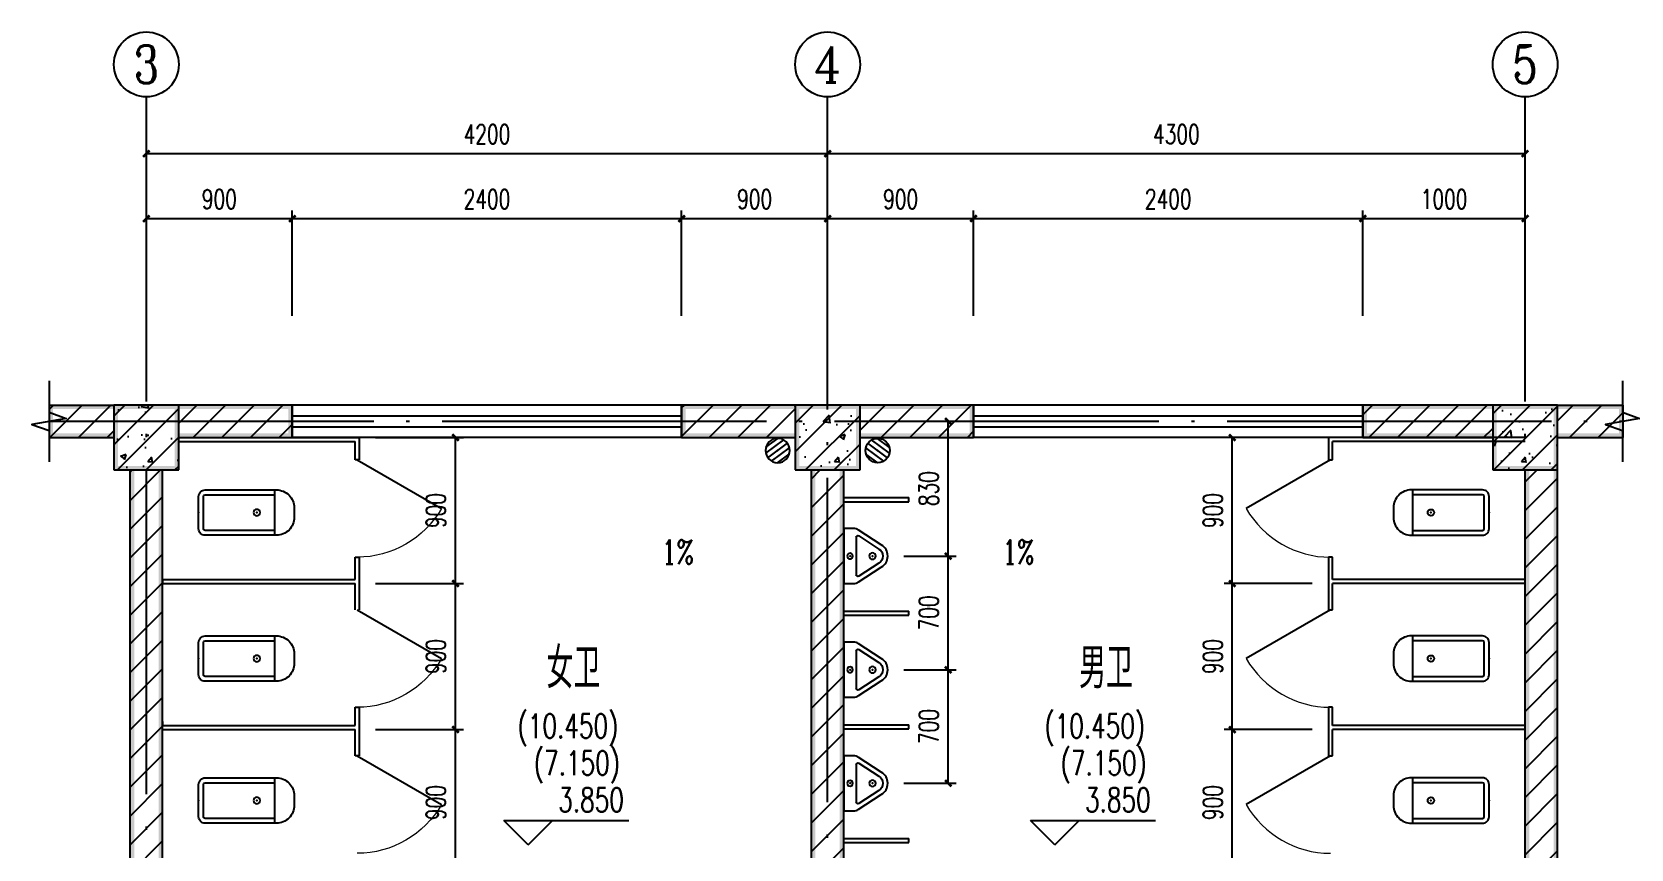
# Model space of a CAD drawing. Extents: x 5904849 to 6011887, y -826029 to -177002.
# Drawn here: x 5929739 to 5939597, y -803197 to -798160 of the extents above; entities that cross this region are included whole.
import ezdxf
from ezdxf.enums import TextEntityAlignment as Align

# ---------------------------------------------------------------- set-up
doc = ezdxf.new("R2010")
doc.units = 0
doc.header["$LTSCALE"] = 1000
doc.header["$MEASUREMENT"] = 0
doc.linetypes.add('DOTE', pattern=[2.42, 2, -0.2, 0.02, -0.2])
doc.layers.get('0').update_dxf_attribs({"linetype": 'CONTINUOUS'})
doc.layers.get('Defpoints').update_dxf_attribs({"linetype": 'CONTINUOUS'})
for name, color, linetype in [('AXIS', 3, 'CONTINUOUS'), ('AXIS_TEXT', 7, 'CONTINUOUS'), ('COLUMN', 9, 'CONTINUOUS'), ('DIM_ELEV', 3, 'CONTINUOUS'), ('DIM_SYMB', 3, 'CONTINUOUS'), ('DOTE', 252, 'CONTINUOUS'), ('LATRINE', 6, 'CONTINUOUS'), ('LVTRY', 6, 'CONTINUOUS'), ('PUB_DIM', 3, 'CONTINUOUS'), ('PUB_HATCH', 8, 'CONTINUOUS'), ('PUB_TEXT', 7, 'CONTINUOUS'), ('PUB_WALL', 9, 'CONTINUOUS'), ('WALL', 2, 'CONTINUOUS'), ('WINDOW', 4, 'CONTINUOUS'), ('排水', 221, 'CONTINUOUS')]:
    doc.layers.add(name, color=color, linetype=linetype)
doc.styles.add('_TCH_AXIS', font='COMPLEX', dxfattribs={"bigfont": 'GBCBIG'})
doc.styles.add('_TCH_DIM', font='SIMPLEX', dxfattribs={"bigfont": 'GBCBIG'})
doc.styles.add('_TCH_DIM_T3', font='SIMPLEX', dxfattribs={"width": 0.705882, "bigfont": 'GBCBIG'})
doc.styles.add('COMPLEX', font='COMPLEX')
doc.styles.add('schuco', font='sceie.shx', dxfattribs={"width": 0.7, "bigfont": 'sceic.shx'})
doc.dimstyles.new('_TCH_ARCH&&50', dxfattribs={"dimtxt": 119, "dimasz": 40, "dimexe": 50, "dimexo": 100, "dimgap": 60.5, "dimtad": 1, "dimdec": 0, "dimzin": 0, "dimdsep": 46, "dimtxsty": '_TCH_DIM_T3', "dimblk": 'ARCHTICK', "dimcen": 0.09, "dimclrt": 7, "dimazin": 2, "dimtfac": 1, "dimtdec": 0, "dimtix": 1, "dimtmove": 2, "dimatfit": 3, "dimfxl": 0, "dimtolj": 1, "dimtzin": 0, "dimarcsym": 0})
pattern_1 = [(45, (0, 89.76), (-88.388383, 88.388383), [])]
pattern_2 = [(45, (0, 0), (-88.3883476, 88.3883476), []), (50, (0, 0), (358.630091, -31.376067), [37.5, -412.5]), (355, (0, 0), (-69.375667, 376.096067), [30, -330]), (100.4514, (29.9, -2.6), (289.25469, 344.719771), [31.870095, -350.571056]), (46.1842, (0, 100), (533.620524, -82.759507), [56.25, -618.75]), (96.6356, (44.47, 93.1), (467.331353, 487.058935), [47.805144, -525.8565]), (351.1842, (0, 100), (467.330973, 487.0593), [45, -495]), (21, (50, 75), (298.453526, -201.309445), [37.5, -412.5]), (326, (50, 75), (121.657666, 362.575023), [30, -330]), (71.4514, (74.87, 58.22), (420.111314, 161.265248), [31.870095, -350.571056]), (37.5, (0, 0), (6.0799277, 166.446927), [0, -326, 0, -335, 0, -331.25]), (7.5, (0, 0), (131.5347687, 197.205856), [0, -191, 0, -318.5, 0, -126.25]), (327.5, (-111.5, 0), (266.911218, -11.277436), [0, -125, 0, -390, 0, -517.5]), (317.5, (-161.5, 0), (291.593085, 50.052491), [0, -162.5, 0, -259, 0, -367.5])]

# ---------------------------------------------------------------- blocks, each defined once
blk = doc.blocks.new('_ArchTick')
at = {"color": 0, "linetype": 'ByBlock', "const_width": 0.4}
blk.add_lwpolyline([(-0.5, -0.5), (0.5, 0.5)], dxfattribs=at)
blk = doc.blocks.new('*D215')
at = {"layer": 'Defpoints', "color": 0}
for p in [(5931756.7, -800660.2), (5932349.6, -800660.2), (5931756.7, -801560.2)]:
    blk.add_point(p, dxfattribs=at)
at = {"layer": 'PUB_DIM', "color": 0, "lineweight": -2}
for p, q in [((5931856.7, -800660.2), (5932399.6, -800660.2)), ((5932349.6, -801560.2), (5932349.6, -800660.2)), ((5931856.7, -801560.2), (5932399.6, -801560.2))]:
    blk.add_line(p, q, dxfattribs=at)
at = {"layer": 'PUB_DIM', "color": 0, "lineweight": -2, "xscale": 40, "yscale": 40, "zscale": 40}
for p, rotation in [((5932349.6, -800660.2), 90), ((5932349.6, -801560.2), 270)]:
    blk.add_blockref('_ArchTick', p, dxfattribs=dict(at, rotation=rotation))
at = {"layer": 'PUB_DIM', "color": 7, "insert": (5932229.6, -801110.2), "char_height": 119, "attachment_point": 5, "rotation": 90, "style": '_TCH_DIM_T3'}
blk.add_mtext('\\A1;900', dxfattribs=at)
blk = doc.blocks.new('*D216')
at = {"layer": 'Defpoints', "color": 0}
for p in [(5931756.7, -801560.2), (5932349.6, -801560.2), (5931756.7, -802460.2)]:
    blk.add_point(p, dxfattribs=at)
at = {"layer": 'PUB_DIM', "color": 0, "lineweight": -2}
for p, q in [((5931856.7, -801560.2), (5932399.6, -801560.2)), ((5932349.6, -802460.2), (5932349.6, -801560.2)), ((5931856.7, -802460.2), (5932399.6, -802460.2))]:
    blk.add_line(p, q, dxfattribs=at)
at = {"layer": 'PUB_DIM', "color": 0, "lineweight": -2, "xscale": 40, "yscale": 40, "zscale": 40}
for p, rotation in [((5932349.6, -801560.2), 90), ((5932349.6, -802460.2), 270)]:
    blk.add_blockref('_ArchTick', p, dxfattribs=dict(at, rotation=rotation))
at = {"layer": 'PUB_DIM', "color": 7, "insert": (5932229.6, -802010.2), "char_height": 119, "attachment_point": 5, "rotation": 90, "style": '_TCH_DIM_T3'}
blk.add_mtext('\\A1;900', dxfattribs=at)
blk = doc.blocks.new('*D217')
at = {"layer": 'Defpoints', "color": 0}
for p in [(5931756.7, -802460.2), (5932349.6, -802460.2), (5931756.7, -803360.2)]:
    blk.add_point(p, dxfattribs=at)
at = {"layer": 'PUB_DIM', "color": 0, "lineweight": -2}
for p, q in [((5931856.7, -802460.2), (5932399.6, -802460.2)), ((5932349.6, -803360.2), (5932349.6, -802460.2)), ((5931856.7, -803360.2), (5932399.6, -803360.2))]:
    blk.add_line(p, q, dxfattribs=at)
at = {"layer": 'PUB_DIM', "color": 0, "lineweight": -2, "xscale": 40, "yscale": 40, "zscale": 40}
for p, rotation in [((5932349.6, -802460.2), 90), ((5932349.6, -803360.2), 270)]:
    blk.add_blockref('_ArchTick', p, dxfattribs=dict(at, rotation=rotation))
at = {"layer": 'PUB_DIM', "color": 7, "insert": (5932229.6, -802910.2), "char_height": 119, "attachment_point": 5, "rotation": 90, "style": '_TCH_DIM_T3'}
blk.add_mtext('\\A1;900', dxfattribs=at)
blk = doc.blocks.new('*D220')
at = {"layer": 'Defpoints', "color": 0}
for p in [(5937138.8, -800660.2), (5937731.7, -800660.2), (5937731.7, -801560.2)]:
    blk.add_point(p, dxfattribs=at)
at = {"layer": 'PUB_DIM', "color": 0, "lineweight": -2}
for p, q in [((5937631.7, -800660.2), (5937088.8, -800660.2)), ((5937138.8, -801560.2), (5937138.8, -800660.2)), ((5937631.7, -801560.2), (5937088.8, -801560.2))]:
    blk.add_line(p, q, dxfattribs=at)
at = {"layer": 'PUB_DIM', "color": 0, "lineweight": -2, "xscale": 40, "yscale": 40, "zscale": 40}
for p, rotation in [((5937138.8, -800660.2), 90), ((5937138.8, -801560.2), 270)]:
    blk.add_blockref('_ArchTick', p, dxfattribs=dict(at, rotation=rotation))
at = {"layer": 'PUB_DIM', "color": 7, "insert": (5937018.8, -801110.2), "char_height": 119, "attachment_point": 5, "rotation": 90, "style": '_TCH_DIM_T3'}
blk.add_mtext('\\A1;900', dxfattribs=at)
blk = doc.blocks.new('*D221')
at = {"layer": 'Defpoints', "color": 0}
for p in [(5937138.8, -801560.2), (5937731.7, -801560.2), (5937731.7, -802460.2)]:
    blk.add_point(p, dxfattribs=at)
at = {"layer": 'PUB_DIM', "color": 0, "lineweight": -2}
for p, q in [((5937631.7, -801560.2), (5937088.8, -801560.2)), ((5937138.8, -802460.2), (5937138.8, -801560.2)), ((5937631.7, -802460.2), (5937088.8, -802460.2))]:
    blk.add_line(p, q, dxfattribs=at)
at = {"layer": 'PUB_DIM', "color": 0, "lineweight": -2, "xscale": 40, "yscale": 40, "zscale": 40}
for p, rotation in [((5937138.8, -801560.2), 90), ((5937138.8, -802460.2), 270)]:
    blk.add_blockref('_ArchTick', p, dxfattribs=dict(at, rotation=rotation))
at = {"layer": 'PUB_DIM', "color": 7, "insert": (5937018.8, -802010.2), "char_height": 119, "attachment_point": 5, "rotation": 90, "style": '_TCH_DIM_T3'}
blk.add_mtext('\\A1;900', dxfattribs=at)
blk = doc.blocks.new('*D222')
at = {"layer": 'Defpoints', "color": 0}
for p in [(5937138.8, -802460.2), (5937731.7, -802460.2), (5937731.7, -803360.2)]:
    blk.add_point(p, dxfattribs=at)
at = {"layer": 'PUB_DIM', "color": 0, "lineweight": -2}
for p, q in [((5937631.7, -802460.2), (5937088.8, -802460.2)), ((5937138.8, -803360.2), (5937138.8, -802460.2)), ((5937631.7, -803360.2), (5937088.8, -803360.2))]:
    blk.add_line(p, q, dxfattribs=at)
at = {"layer": 'PUB_DIM', "color": 0, "lineweight": -2, "xscale": 40, "yscale": 40, "zscale": 40}
for p, rotation in [((5937138.8, -802460.2), 90), ((5937138.8, -803360.2), 270)]:
    blk.add_blockref('_ArchTick', p, dxfattribs=dict(at, rotation=rotation))
at = {"layer": 'PUB_DIM', "color": 7, "insert": (5937018.8, -802910.2), "char_height": 119, "attachment_point": 5, "rotation": 90, "style": '_TCH_DIM_T3'}
blk.add_mtext('\\A1;900', dxfattribs=at)
blk = doc.blocks.new('*D228')
at = {"layer": 'Defpoints', "color": 0}
for p in [(5935014.8, -802091.1), (5935387.3, -802091.1), (5935014.8, -802791.6)]:
    blk.add_point(p, dxfattribs=at)
at = {"layer": 'PUB_DIM', "color": 0, "lineweight": -2}
for p, q in [((5935114.8, -802091.1), (5935437.3, -802091.1)), ((5935387.3, -802791.6), (5935387.3, -802091.1)), ((5935114.8, -802791.6), (5935437.3, -802791.6))]:
    blk.add_line(p, q, dxfattribs=at)
at = {"layer": 'PUB_DIM', "color": 0, "lineweight": -2, "xscale": 40, "yscale": 40, "zscale": 40}
for p, rotation in [((5935387.3, -802091.1), 90), ((5935387.3, -802791.6), 270)]:
    blk.add_blockref('_ArchTick', p, dxfattribs=dict(at, rotation=rotation))
at = {"layer": 'PUB_DIM', "color": 7, "insert": (5935267.3, -802441.4), "char_height": 119, "attachment_point": 5, "rotation": 90, "style": '_TCH_DIM_T3'}
blk.add_mtext('\\A1;700', dxfattribs=at)
blk = doc.blocks.new('*D229')
at = {"layer": 'Defpoints', "color": 0}
for p in [(5935014.8, -801390.6), (5935387.3, -801390.6), (5935014.8, -802091.1)]:
    blk.add_point(p, dxfattribs=at)
at = {"layer": 'PUB_DIM', "color": 0, "lineweight": -2}
for p, q in [((5935114.8, -801390.6), (5935437.3, -801390.6)), ((5935387.3, -802091.1), (5935387.3, -801390.6)), ((5935114.8, -802091.1), (5935437.3, -802091.1))]:
    blk.add_line(p, q, dxfattribs=at)
at = {"layer": 'PUB_DIM', "color": 0, "lineweight": -2, "xscale": 40, "yscale": 40, "zscale": 40}
for p, rotation in [((5935387.3, -801390.6), 90), ((5935387.3, -802091.1), 270)]:
    blk.add_blockref('_ArchTick', p, dxfattribs=dict(at, rotation=rotation))
at = {"layer": 'PUB_DIM', "color": 7, "insert": (5935267.3, -801740.9), "char_height": 119, "attachment_point": 5, "rotation": 90, "style": '_TCH_DIM_T3'}
blk.add_mtext('\\A1;700', dxfattribs=at)
blk = doc.blocks.new('*D230')
at = {"layer": 'Defpoints', "color": 0}
for p in [(5935014.8, -800560.2), (5935387.3, -800560.2), (5935014.8, -801390.6)]:
    blk.add_point(p, dxfattribs=at)
at = {"layer": 'PUB_DIM', "color": 0, "lineweight": -2}
for p, q in [((5935114.8, -800560.2), (5935437.3, -800560.2)), ((5935387.3, -801390.6), (5935387.3, -800560.2)), ((5935114.8, -801390.6), (5935437.3, -801390.6))]:
    blk.add_line(p, q, dxfattribs=at)
at = {"layer": 'PUB_DIM', "color": 0, "lineweight": -2, "xscale": 40, "yscale": 40, "zscale": 40}
for p, rotation in [((5935387.3, -800560.2), 90), ((5935387.3, -801390.6), 270)]:
    blk.add_blockref('_ArchTick', p, dxfattribs=dict(at, rotation=rotation))
at = {"layer": 'PUB_DIM', "color": 7, "insert": (5935267.3, -800975.4), "char_height": 119, "attachment_point": 5, "rotation": 90, "style": '_TCH_DIM_T3'}
blk.add_mtext('\\A1;830', dxfattribs=at)
blk = doc.blocks.new('*D257')
at = {"layer": 'Defpoints', "color": 0}
for p in [(5931344.2, -799310.2), (5930444.2, -800010.2), (5931344.2, -800010.2)]:
    blk.add_point(p, dxfattribs=at)
at = {"layer": 'PUB_DIM', "color": 0, "lineweight": -2}
for p, q in [((5930444.2, -799910.2), (5930444.2, -799260.2)), ((5931344.2, -799910.2), (5931344.2, -799260.2)), ((5930444.2, -799310.2), (5931344.2, -799310.2))]:
    blk.add_line(p, q, dxfattribs=at)
at = {"layer": 'PUB_DIM', "color": 0, "lineweight": -2, "xscale": 40, "yscale": 40, "zscale": 40, "rotation": 180}
blk.add_blockref('_ArchTick', (5930444.2, -799310.2), dxfattribs=at)
at = {"layer": 'PUB_DIM', "color": 0, "lineweight": -2, "xscale": 40, "yscale": 40, "zscale": 40}
blk.add_blockref('_ArchTick', (5931344.2, -799310.2), dxfattribs=at)
at = {"layer": 'PUB_DIM', "color": 7, "insert": (5930894.2, -799190.2), "char_height": 119, "attachment_point": 5, "style": '_TCH_DIM_T3'}
blk.add_mtext('\\A1;900', dxfattribs=at)
blk = doc.blocks.new('*D258')
at = {"layer": 'Defpoints', "color": 0}
for p in [(5933744.2, -799310.2), (5931344.2, -800010.2), (5933744.2, -800010.2)]:
    blk.add_point(p, dxfattribs=at)
at = {"layer": 'PUB_DIM', "color": 0, "lineweight": -2}
for p, q in [((5931344.2, -799910.2), (5931344.2, -799260.2)), ((5933744.2, -799910.2), (5933744.2, -799260.2)), ((5931344.2, -799310.2), (5933744.2, -799310.2))]:
    blk.add_line(p, q, dxfattribs=at)
at = {"layer": 'PUB_DIM', "color": 0, "lineweight": -2, "xscale": 40, "yscale": 40, "zscale": 40, "rotation": 180}
blk.add_blockref('_ArchTick', (5931344.2, -799310.2), dxfattribs=at)
at = {"layer": 'PUB_DIM', "color": 0, "lineweight": -2, "xscale": 40, "yscale": 40, "zscale": 40}
blk.add_blockref('_ArchTick', (5933744.2, -799310.2), dxfattribs=at)
at = {"layer": 'PUB_DIM', "color": 7, "insert": (5932544.2, -799190.2), "char_height": 119, "attachment_point": 5, "style": '_TCH_DIM_T3'}
blk.add_mtext('\\A1;2400', dxfattribs=at)
blk = doc.blocks.new('*D259')
at = {"layer": 'Defpoints', "color": 0}
for p in [(5934644.2, -799310.2), (5933744.2, -800010.2), (5934644.2, -800010.2)]:
    blk.add_point(p, dxfattribs=at)
at = {"layer": 'PUB_DIM', "color": 0, "lineweight": -2}
for p, q in [((5933744.2, -799910.2), (5933744.2, -799260.2)), ((5934644.2, -799910.2), (5934644.2, -799260.2)), ((5933744.2, -799310.2), (5934644.2, -799310.2))]:
    blk.add_line(p, q, dxfattribs=at)
at = {"layer": 'PUB_DIM', "color": 0, "lineweight": -2, "xscale": 40, "yscale": 40, "zscale": 40, "rotation": 180}
blk.add_blockref('_ArchTick', (5933744.2, -799310.2), dxfattribs=at)
at = {"layer": 'PUB_DIM', "color": 0, "lineweight": -2, "xscale": 40, "yscale": 40, "zscale": 40}
blk.add_blockref('_ArchTick', (5934644.2, -799310.2), dxfattribs=at)
at = {"layer": 'PUB_DIM', "color": 7, "insert": (5934194.2, -799190.2), "char_height": 119, "attachment_point": 5, "style": '_TCH_DIM_T3'}
blk.add_mtext('\\A1;900', dxfattribs=at)
blk = doc.blocks.new('*D260')
at = {"layer": 'Defpoints', "color": 0}
for p in [(5935544.2, -799310.2), (5934644.2, -800010.2), (5935544.2, -800010.2)]:
    blk.add_point(p, dxfattribs=at)
at = {"layer": 'PUB_DIM', "color": 0, "lineweight": -2}
for p, q in [((5934644.2, -799910.2), (5934644.2, -799260.2)), ((5935544.2, -799910.2), (5935544.2, -799260.2)), ((5934644.2, -799310.2), (5935544.2, -799310.2))]:
    blk.add_line(p, q, dxfattribs=at)
at = {"layer": 'PUB_DIM', "color": 0, "lineweight": -2, "xscale": 40, "yscale": 40, "zscale": 40, "rotation": 180}
blk.add_blockref('_ArchTick', (5934644.2, -799310.2), dxfattribs=at)
at = {"layer": 'PUB_DIM', "color": 0, "lineweight": -2, "xscale": 40, "yscale": 40, "zscale": 40}
blk.add_blockref('_ArchTick', (5935544.2, -799310.2), dxfattribs=at)
at = {"layer": 'PUB_DIM', "color": 7, "insert": (5935094.2, -799190.2), "char_height": 119, "attachment_point": 5, "style": '_TCH_DIM_T3'}
blk.add_mtext('\\A1;900', dxfattribs=at)
blk = doc.blocks.new('*D261')
at = {"layer": 'Defpoints', "color": 0}
for p in [(5937944.2, -799310.2), (5935544.2, -800010.2), (5937944.2, -800010.2)]:
    blk.add_point(p, dxfattribs=at)
at = {"layer": 'PUB_DIM', "color": 0, "lineweight": -2}
for p, q in [((5935544.2, -799910.2), (5935544.2, -799260.2)), ((5937944.2, -799910.2), (5937944.2, -799260.2)), ((5935544.2, -799310.2), (5937944.2, -799310.2))]:
    blk.add_line(p, q, dxfattribs=at)
at = {"layer": 'PUB_DIM', "color": 0, "lineweight": -2, "xscale": 40, "yscale": 40, "zscale": 40, "rotation": 180}
blk.add_blockref('_ArchTick', (5935544.2, -799310.2), dxfattribs=at)
at = {"layer": 'PUB_DIM', "color": 0, "lineweight": -2, "xscale": 40, "yscale": 40, "zscale": 40}
blk.add_blockref('_ArchTick', (5937944.2, -799310.2), dxfattribs=at)
at = {"layer": 'PUB_DIM', "color": 7, "insert": (5936744.2, -799190.2), "char_height": 119, "attachment_point": 5, "style": '_TCH_DIM_T3'}
blk.add_mtext('\\A1;2400', dxfattribs=at)
blk = doc.blocks.new('*D262')
at = {"layer": 'Defpoints', "color": 0}
for p in [(5938944.2, -799310.2), (5937944.2, -800010.2), (5938944.2, -800010.2)]:
    blk.add_point(p, dxfattribs=at)
at = {"layer": 'PUB_DIM', "color": 0, "lineweight": -2}
for p, q in [((5937944.2, -799910.2), (5937944.2, -799260.2)), ((5938944.2, -799910.2), (5938944.2, -799260.2)), ((5937944.2, -799310.2), (5938944.2, -799310.2))]:
    blk.add_line(p, q, dxfattribs=at)
at = {"layer": 'PUB_DIM', "color": 0, "lineweight": -2, "xscale": 40, "yscale": 40, "zscale": 40, "rotation": 180}
blk.add_blockref('_ArchTick', (5937944.2, -799310.2), dxfattribs=at)
at = {"layer": 'PUB_DIM', "color": 0, "lineweight": -2, "xscale": 40, "yscale": 40, "zscale": 40}
blk.add_blockref('_ArchTick', (5938944.2, -799310.2), dxfattribs=at)
at = {"layer": 'PUB_DIM', "color": 7, "insert": (5938444.2, -799190.2), "char_height": 119, "attachment_point": 5, "style": '_TCH_DIM_T3'}
blk.add_mtext('\\A1;1000', dxfattribs=at)
blk = doc.blocks.new('*D263')
at = {"layer": 'AXIS', "color": 0, "lineweight": -2}
for p, q in [((5930444.2, -799910.2), (5930444.2, -798860.2)), ((5934644.2, -799910.2), (5934644.2, -798860.2)), ((5930444.2, -798910.2), (5934644.2, -798910.2))]:
    blk.add_line(p, q, dxfattribs=at)
at = {"layer": 'Defpoints', "color": 0}
for p in [(5934644.2, -798910.2), (5930444.2, -800010.2), (5934644.2, -800010.2)]:
    blk.add_point(p, dxfattribs=at)
at = {"layer": 'AXIS', "color": 0, "lineweight": -2, "xscale": 40, "yscale": 40, "zscale": 40, "rotation": 180}
blk.add_blockref('_ArchTick', (5930444.2, -798910.2), dxfattribs=at)
at = {"layer": 'AXIS', "color": 0, "lineweight": -2, "xscale": 40, "yscale": 40, "zscale": 40}
blk.add_blockref('_ArchTick', (5934644.2, -798910.2), dxfattribs=at)
at = {"layer": 'AXIS', "color": 7, "insert": (5932544.2, -798790.2), "char_height": 119, "attachment_point": 5, "style": '_TCH_DIM_T3'}
blk.add_mtext('\\A1;4200', dxfattribs=at)
blk = doc.blocks.new('*D264')
at = {"layer": 'AXIS', "color": 0, "lineweight": -2}
for p, q in [((5934644.2, -799910.2), (5934644.2, -798860.2)), ((5938944.2, -799910.2), (5938944.2, -798860.2)), ((5934644.2, -798910.2), (5938944.2, -798910.2))]:
    blk.add_line(p, q, dxfattribs=at)
at = {"layer": 'Defpoints', "color": 0}
for p in [(5938944.2, -798910.2), (5934644.2, -800010.2), (5938944.2, -800010.2)]:
    blk.add_point(p, dxfattribs=at)
at = {"layer": 'AXIS', "color": 0, "lineweight": -2, "xscale": 40, "yscale": 40, "zscale": 40, "rotation": 180}
blk.add_blockref('_ArchTick', (5934644.2, -798910.2), dxfattribs=at)
at = {"layer": 'AXIS', "color": 0, "lineweight": -2, "xscale": 40, "yscale": 40, "zscale": 40}
blk.add_blockref('_ArchTick', (5938944.2, -798910.2), dxfattribs=at)
at = {"layer": 'AXIS', "color": 7, "insert": (5936794.2, -798790.2), "char_height": 119, "attachment_point": 5, "style": '_TCH_DIM_T3'}
blk.add_mtext('\\A1;4300', dxfattribs=at)
blk = doc.blocks.new('$WINLIB2D$00000001')
at = {"color": 0}
for points in [[(-0.5, 0.5), (-0.5, -0.5)], [(-0.5, 0.5), (0.5, 0.5)], [(0.5, -0.5), (0.5, 0.5)], [(0.5, 0.1667), (-0.5, 0.1667)], [(0.5, -0.1667), (-0.5, -0.1667)], [(-0.5, -0.5), (0.5, -0.5)]]:
    blk.add_lwpolyline(points, dxfattribs=at)
blk = doc.blocks.new('_AXISO')
blk.add_circle((0, 0), 0.5)
at = {"layer": 'AXIS_TEXT', "style": 'COMPLEX', "width": 1.041667}
blk.add_attdef('A', text='', height=0.56, dxfattribs=at).set_placement((-0.25, -0.28), (0.25, -0.28), align=Align.FIT)
blk = doc.blocks.new('$lvtry$00000200')
at = {"color": 0}
for p, q in [((-109.8, -40), (-109.8, -469.7)), ((99.8, -30), (-99.8, -30)), ((109.8, -469.7), (109.8, -40))]:
    blk.add_line(p, q, dxfattribs=at)
blk.add_lwpolyline([(99.8, 0), (-99.8, 0, 0.414214), (-139.8, -40), (-139.8, -479.7, 0.414214), (-29.8, -589.7), (29.8, -589.7, 0.414214), (139.8, -479.7), (139.8, -40, 0.414214)], format="xyb", close=True, dxfattribs=at)
blk.add_lwpolyline([(139.8, -469.7), (-139.8, -469.7)], dxfattribs=at)
blk.add_circle((0, -358.6), 20, dxfattribs=at)
for centre, start, end in [((-99.8, -40), 90, 180), ((99.8, -40), 0, 90)]:
    blk.add_arc(centre, 10, start, end, dxfattribs=at)
for p in [(0, 0), (0, -358.6)]:
    blk.add_point(p, dxfattribs=at)
blk = doc.blocks.new('$TCHSYS$APDOOR2D')
blk.add_line((0.5, 0), (0, 0.866))
at = {"lineweight": 13}
blk.add_arc((0.5, 0), 1, 120, 180, dxfattribs=at)
blk = doc.blocks.new('$lvtry$00000221')
at = {"color": 0}
for p, q in [((-124.2, -91.5), (-43.3, -215.6)), ((-115.8, -76), (115.8, -76)), ((43.3, -215.6), (124.2, -91.5))]:
    blk.add_line(p, q, dxfattribs=at)
blk.add_lwpolyline([(69.3, -230.6, -0.57735), (-69.3, -230.6), (-161.9, -88.4, -0.145378), (-170, -61.1), (-170, 0), (170, 0), (170, -61.1, -0.145378), (161.9, -88.4)], format="xyb", close=True, dxfattribs=at)
for centre, radius in [((0, -38), 17.7), ((0, -177), 20)]:
    blk.add_circle(centre, radius, dxfattribs=at)
for centre, radius, start, end in [((-115.8, -86), 10, 90, 213.0863), ((115.8, -86), 10, 326.9137, 90), ((0, -190.6), 50, 210, 330)]:
    blk.add_arc(centre, radius, start, end, dxfattribs=at)
for p in [(0, -38), (0, -177)]:
    blk.add_point(p, dxfattribs=at)
blk = doc.blocks.new('$lvtry$00000171')
at = {"layer": '排水'}
for p, q in [((-74.2, 10.6), (-10.6, 74.2)), ((-69.8, -27.4), (27.4, 69.8)), ((-53, -53), (53, 53)), ((-27.4, -69.8), (69.8, 27.4)), ((10.6, -74.2), (74.2, -10.6))]:
    blk.add_line(p, q, dxfattribs=at)
blk.add_circle((0, 0), 75, dxfattribs=at)
blk.add_point((0, 0), dxfattribs=at)

msp = doc.modelspace()

# ---------------------------------------------------------------- hatches: boundary and pattern name
at = {"layer": 'COLUMN', "linetype": 'ByBlock'}
for points in [[(5930644.2, -800460.2), (5930244.2, -800460.2), (5930269.2, -800485.2), (5930619.2, -800485.2)], [(5930244.2, -800460.2), (5930244.2, -800860.2), (5930269.2, -800835.2), (5930269.2, -800485.2)], [(5930644.2, -800860.2), (5930644.2, -800460.2), (5930619.2, -800485.2), (5930619.2, -800835.2)], [(5934844.2, -800460.2), (5934444.2, -800460.2), (5934469.2, -800485.2), (5934819.2, -800485.2)], [(5934444.2, -800460.2), (5934444.2, -800860.2), (5934469.2, -800835.2), (5934469.2, -800485.2)], [(5934844.2, -800860.2), (5934844.2, -800460.2), (5934819.2, -800485.2), (5934819.2, -800835.2)], [(5939144.2, -800460.2), (5938744.2, -800460.2), (5938769.2, -800485.2), (5939119.2, -800485.2)], [(5938744.2, -800460.2), (5938744.2, -800860.2), (5938769.2, -800835.2), (5938769.2, -800485.2)], [(5939144.2, -800860.2), (5939144.2, -800460.2), (5939119.2, -800485.2), (5939119.2, -800835.2)], [(5930244.2, -800860.2), (5930644.2, -800860.2), (5930619.2, -800835.2), (5930269.2, -800835.2)], [(5934444.2, -800860.2), (5934844.2, -800860.2), (5934819.2, -800835.2), (5934469.2, -800835.2)], [(5938744.2, -800860.2), (5939144.2, -800860.2), (5939119.2, -800835.2), (5938769.2, -800835.2)]]:
    msp.add_hatch(color=256, dxfattribs=at).paths.add_polyline_path(points)
at = {"layer": 'PUB_HATCH', "linetype": 'ByBlock'}
h = msp.add_hatch(dxfattribs=at)
h.set_pattern_fill('普通砖', color=256, scale=50, style=0)
h.set_pattern_definition(pattern_1)
h.paths.add_polyline_path([(5930244.2, -800660.2), (5930244.2, -800460.2), (5929844.2, -800460.2), (5929844.2, -800660.2)])
h = msp.add_hatch(dxfattribs=at)
h.set_pattern_fill('钢筋混凝土', color=256, scale=50, style=0)
h.set_pattern_definition(pattern_2)
h.paths.add_polyline_path([(5930244.2, -800860.2), (5930644.2, -800860.2), (5930644.2, -800460.2), (5930244.2, -800460.2)])
h = msp.add_hatch(dxfattribs=at)
h.set_pattern_fill('普通砖', color=256, scale=50, style=0)
h.set_pattern_definition(pattern_1)
h.paths.add_polyline_path([(5930644.2, -800460.2), (5930644.2, -800660.2), (5931344.2, -800660.2), (5931344.2, -800460.2)])
h = msp.add_hatch(dxfattribs=at)
h.set_pattern_fill('普通砖', color=256, scale=50, style=0)
h.set_pattern_definition(pattern_1)
h.paths.add_polyline_path([(5934444.2, -800660.2), (5934444.2, -800460.2), (5933744.2, -800460.2), (5933744.2, -800660.2)])
h = msp.add_hatch(dxfattribs=at)
h.set_pattern_fill('钢筋混凝土', color=256, scale=50, style=0)
h.set_pattern_definition(pattern_2)
h.paths.add_polyline_path([(5934444.2, -800860.2), (5934844.2, -800860.2), (5934844.2, -800460.2), (5934444.2, -800460.2)])
h = msp.add_hatch(dxfattribs=at)
h.set_pattern_fill('普通砖', color=256, scale=50, style=0)
h.set_pattern_definition(pattern_1)
h.paths.add_polyline_path([(5934844.2, -800460.2), (5934844.2, -800660.2), (5935544.2, -800660.2), (5935544.2, -800460.2)])
h = msp.add_hatch(dxfattribs=at)
h.set_pattern_fill('普通砖', color=256, scale=50, style=0)
h.set_pattern_definition(pattern_1)
h.paths.add_polyline_path([(5938744.2, -800660.2), (5938744.2, -800460.2), (5937944.2, -800460.2), (5937944.2, -800660.2)])
h = msp.add_hatch(dxfattribs=at)
h.set_pattern_fill('钢筋混凝土', color=256, scale=50, style=0)
h.set_pattern_definition(pattern_2)
h.paths.add_polyline_path([(5938744.2, -800860.2), (5939144.2, -800860.2), (5939144.2, -800460.2), (5938744.2, -800460.2)])
h = msp.add_hatch(dxfattribs=at)
h.set_pattern_fill('普通砖', color=256, scale=50, style=0)
h.set_pattern_definition(pattern_1)
h.paths.add_polyline_path([(5939144.2, -800460.2), (5939144.2, -800660.2), (5939546.9, -800660.2), (5939546.9, -800460.2)])
h = msp.add_hatch(dxfattribs=at)
h.set_pattern_fill('普通砖', color=256, scale=50, style=0)
h.set_pattern_definition(pattern_1)
h.paths.add_polyline_path([(5930544.2, -800860.2), (5930344.2, -800860.2), (5930344.2, -804260.2), (5930477.5, -804260.2), (5930519.2, -804185.2), (5930544.2, -804160.2)])
h = msp.add_hatch(dxfattribs=at)
h.set_pattern_fill('普通砖', color=256, scale=50, style=0)
h.set_pattern_definition(pattern_1)
h.paths.add_polyline_path([(5934744.2, -800860.2), (5934544.2, -800860.2), (5934544.2, -804160.2), (5934569.2, -804185.2), (5934644.2, -804226.9), (5934719.2, -804185.2), (5934744.2, -804160.2)])
h = msp.add_hatch(dxfattribs=at)
h.set_pattern_fill('普通砖', color=256, scale=50, style=0)
h.set_pattern_definition(pattern_1)
h.paths.add_polyline_path([(5939144.2, -800860.2), (5938944.2, -800860.2), (5938944.2, -804160.2), (5938969.2, -804185.2), (5939010.9, -804260.2), (5939144.2, -804260.2)])
at = {"layer": 'PUB_WALL', "linetype": 'ByBlock'}
for points in [[(5930244.2, -800485.2), (5930244.2, -800460.2), (5929844.2, -800460.2), (5929844.2, -800485.2)], [(5929844.2, -800460.2), (5929844.2, -800660.2), (5929869.2, -800660.2), (5929869.2, -800460.2)], [(5930644.2, -800460.2), (5930644.2, -800485.2), (5931319.2, -800485.2), (5931344.2, -800460.2)], [(5931344.2, -800660.2), (5931344.2, -800460.2), (5931319.2, -800485.2), (5931319.2, -800635.2)], [(5934444.2, -800485.2), (5934444.2, -800460.2), (5933744.2, -800460.2), (5933769.2, -800485.2)], [(5933744.2, -800460.2), (5933744.2, -800660.2), (5933769.2, -800635.2), (5933769.2, -800485.2)], [(5934844.2, -800460.2), (5934844.2, -800485.2), (5935519.2, -800485.2), (5935544.2, -800460.2)], [(5935544.2, -800660.2), (5935544.2, -800460.2), (5935519.2, -800485.2), (5935519.2, -800635.2)], [(5938744.2, -800485.2), (5938744.2, -800460.2), (5937944.2, -800460.2), (5937969.2, -800485.2)], [(5937944.2, -800460.2), (5937944.2, -800660.2), (5937969.2, -800635.2), (5937969.2, -800485.2)], [(5939144.2, -800460.2), (5939144.2, -800485.2), (5939546.9, -800485.2), (5939546.9, -800460.2)], [(5939546.9, -800460.2), (5939521.9, -800460.2), (5939521.9, -800660.2), (5939546.9, -800660.2)], [(5930244.2, -800660.2), (5930244.2, -800635.2), (5929844.2, -800635.2), (5929844.2, -800660.2)], [(5930644.2, -800635.2), (5930644.2, -800660.2), (5931344.2, -800660.2), (5931319.2, -800635.2)], [(5934444.2, -800660.2), (5934444.2, -800635.2), (5933769.2, -800635.2), (5933744.2, -800660.2)], [(5934844.2, -800635.2), (5934844.2, -800660.2), (5935544.2, -800660.2), (5935519.2, -800635.2)], [(5938744.2, -800660.2), (5938744.2, -800635.2), (5937969.2, -800635.2), (5937944.2, -800660.2)], [(5939144.2, -800635.2), (5939144.2, -800660.2), (5939546.9, -800660.2), (5939546.9, -800635.2)], [(5930369.2, -800860.2), (5930344.2, -800860.2), (5930344.2, -804260.2), (5930369.2, -804260.2)], [(5930544.2, -800860.2), (5930519.2, -800860.2), (5930519.2, -804185.2), (5930544.2, -804160.2)], [(5934569.2, -800860.2), (5934544.2, -800860.2), (5934544.2, -804160.2), (5934569.2, -804185.2)], [(5934744.2, -800860.2), (5934719.2, -800860.2), (5934719.2, -804185.2), (5934744.2, -804160.2)], [(5938969.2, -800860.2), (5938944.2, -800860.2), (5938944.2, -804160.2), (5938969.2, -804185.2)], [(5939144.2, -800860.2), (5939119.2, -800860.2), (5939119.2, -804260.2), (5939144.2, -804260.2)]]:
    msp.add_hatch(color=256, dxfattribs=at).paths.add_polyline_path(points)

# ---------------------------------------------------------------- linework, layer by layer
at = {"layer": 'AXIS', "color": 0}
for p, q in [((5930444.2, -800060.2), (5930444.2, -798560.2)), ((5934644.2, -800060.2), (5934644.2, -798560.2)), ((5938944.2, -800060.2), (5938944.2, -798560.2))]:
    msp.add_line(p, q, dxfattribs=at)
at = {"layer": 'COLUMN', "linetype": 'ByBlock'}
for p, q in [((5930644.2, -800460.2), (5930244.2, -800460.2)), ((5930244.2, -800460.2), (5930244.2, -800860.2)), ((5930644.2, -800860.2), (5930644.2, -800460.2)), ((5934844.2, -800460.2), (5934444.2, -800460.2)), ((5934444.2, -800460.2), (5934444.2, -800860.2)), ((5934844.2, -800860.2), (5934844.2, -800460.2)), ((5939144.2, -800460.2), (5938744.2, -800460.2)), ((5938744.2, -800460.2), (5938744.2, -800860.2)), ((5939144.2, -800860.2), (5939144.2, -800460.2)), ((5930244.2, -800860.2), (5930644.2, -800860.2)), ((5934444.2, -800860.2), (5934844.2, -800860.2)), ((5938744.2, -800860.2), (5939144.2, -800860.2))]:
    msp.add_line(p, q, dxfattribs=at)
at = {"layer": 'DIM_ELEV', "color": 0}
for p, q in [((5932798.2, -803170.3), (5932648.2, -803020.3)), ((5932648.2, -803020.3), (5933418.3, -803020.3)), ((5932798.2, -803170.3), (5932948.2, -803020.3)), ((5936045.8, -803170.3), (5935895.8, -803020.3)), ((5935895.8, -803020.3), (5936665.9, -803020.3)), ((5936045.8, -803170.3), (5936195.8, -803020.3))]:
    msp.add_line(p, q, dxfattribs=at)
at = {"layer": 'DIM_SYMB', "color": 0}
for points in [[(5929844.2, -800310.2), (5929844.2, -800504), (5929949.2, -800542.2), (5929739.2, -800579.2), (5929844.2, -800616.5), (5929844.2, -800810.2)], [(5939544.2, -800310.2), (5939544.2, -800504), (5939649.2, -800542.2), (5939439.2, -800579.2), (5939544.2, -800616.5), (5939544.2, -800810.2)]]:
    msp.add_lwpolyline(points, dxfattribs=at)
at = {"layer": 'DIM_SYMB'}
for points in [[(5933795.9, -801222.3, 0, 0, 0), (5933985.1, -801057.3, 80, 0, 0), (5934211.3, -800860.1, 0, 0, 0)], [(5935729.8, -801222.3, 0, 0, 0), (5935540.6, -801057.3, 80, 0, 0), (5935314.4, -800860.1, 0, 0, 0)]]:
    msp.add_lwpolyline(points, format="xyseb", dxfattribs=at)
at = {"layer": 'DOTE', "linetype": 'DOTE'}
for p, q in [((5930444.2, -807698), (5930444.2, -800060.2)), ((5934644.2, -807748), (5934644.2, -800060.2)), ((5938944.2, -807698), (5938944.2, -800060.2)), ((5929846.9, -800560.2), (5939546.9, -800560.2))]:
    msp.add_line(p, q, dxfattribs=at)
at = {"layer": 'LATRINE'}
for p, q in [((5930644.2, -800660.2), (5931756.7, -800660.2)), ((5930644.2, -800685.2), (5931731.7, -800685.2)), ((5931731.7, -800797.7), (5931731.7, -800685.2)), ((5931756.7, -800660.2), (5931756.7, -800797.7)), ((5938944.2, -800660.2), (5937731.7, -800660.2)), ((5937731.7, -800660.2), (5937731.7, -800797.7)), ((5938944.2, -800685.2), (5937756.7, -800685.2)), ((5937756.7, -800797.7), (5937756.7, -800685.2)), ((5931756.7, -800797.7), (5931731.7, -800797.7)), ((5937731.7, -800797.7), (5937756.7, -800797.7)), ((5934744.2, -801054.6), (5934744.2, -801029.6)), ((5934744.2, -801030.6), (5935144.2, -801030.6)), ((5935144.2, -801055.6), (5935144.2, -801030.6)), ((5934744.2, -801055.6), (5935144.2, -801055.6)), ((5931731.7, -801397.7), (5931756.7, -801397.7)), ((5931731.7, -801535.2), (5931731.7, -801397.7)), ((5931756.7, -801397.7), (5931756.7, -801547.7)), ((5937731.7, -801397.7), (5937731.7, -801547.7)), ((5937756.7, -801397.7), (5937731.7, -801397.7)), ((5937756.7, -801535.2), (5937756.7, -801397.7)), ((5930544.2, -801535.2), (5931731.7, -801535.2)), ((5930544.2, -801535.2), (5930544.2, -801560.2)), ((5930544.2, -801560.2), (5931731.7, -801560.2)), ((5931731.7, -801722.7), (5931731.7, -801560.2)), ((5931756.7, -801547.7), (5931756.7, -801722.7)), ((5937731.7, -801547.7), (5937731.7, -801722.7)), ((5938944.2, -801535.2), (5937756.7, -801535.2)), ((5937756.7, -801722.7), (5937756.7, -801560.2)), ((5938944.2, -801560.2), (5937756.7, -801560.2)), ((5938944.2, -801560.2), (5938944.2, -801535.2)), ((5934744.2, -801754.1), (5934744.2, -801729.1)), ((5937731.7, -801722.7), (5937756.7, -801722.7)), ((5934744.2, -801730.1), (5935144.2, -801730.1)), ((5934744.2, -801755.1), (5935144.2, -801755.1)), ((5935144.2, -801755.1), (5935144.2, -801730.1)), ((5930544.2, -802410.2), (5930544.2, -802435.2)), ((5931731.7, -802322.7), (5931756.7, -802322.7)), ((5931731.7, -802435.2), (5931731.7, -802322.7)), ((5931756.7, -802322.7), (5931756.7, -802447.7)), ((5937731.7, -802322.7), (5937731.7, -802447.7)), ((5937756.7, -802322.7), (5937731.7, -802322.7)), ((5937756.7, -802435.2), (5937756.7, -802322.7)), ((5938944.2, -802435.2), (5938944.2, -802410.2)), ((5930544.2, -802435.2), (5931731.7, -802435.2)), ((5930544.2, -802460.2), (5931731.7, -802460.2)), ((5931731.7, -802622.7), (5931731.7, -802460.2)), ((5931756.7, -802447.7), (5931756.7, -802622.7)), ((5934744.2, -802453.6), (5934744.2, -802428.6)), ((5934744.2, -802430.6), (5935144.2, -802430.6)), ((5934744.2, -802455.6), (5935144.2, -802455.6)), ((5935144.2, -802455.6), (5935144.2, -802430.6)), ((5937731.7, -802447.7), (5937731.7, -802622.7)), ((5938944.2, -802435.2), (5937756.7, -802435.2)), ((5937756.7, -802622.7), (5937756.7, -802460.2)), ((5938944.2, -802460.2), (5937756.7, -802460.2)), ((5931756.7, -802622.7), (5931731.7, -802622.7)), ((5937731.7, -802622.7), (5937756.7, -802622.7)), ((5934744.2, -803153), (5934744.2, -803128)), ((5934744.2, -803131), (5935144.2, -803131)), ((5934744.2, -803156), (5935144.2, -803156)), ((5935144.2, -803156), (5935144.2, -803131))]:
    msp.add_line(p, q, dxfattribs=at)
at = {"layer": 'WALL', "linetype": 'ByBlock'}
for p, q in [((5929844.2, -800460.2), (5930244.2, -800460.2)), ((5929844.2, -800460.2), (5929844.2, -800660.2)), ((5931344.2, -800460.2), (5930644.2, -800460.2)), ((5931344.2, -800660.2), (5931344.2, -800460.2)), ((5934444.2, -800460.2), (5933744.2, -800460.2)), ((5933744.2, -800460.2), (5933744.2, -800660.2)), ((5935544.2, -800460.2), (5934844.2, -800460.2)), ((5935544.2, -800660.2), (5935544.2, -800460.2)), ((5938744.2, -800460.2), (5937944.2, -800460.2)), ((5937944.2, -800460.2), (5937944.2, -800660.2)), ((5939144.2, -800460.2), (5939546.9, -800460.2)), ((5939546.9, -800460.2), (5939546.9, -800660.2)), ((5929844.2, -800660.2), (5930244.2, -800660.2)), ((5930644.2, -800660.2), (5931344.2, -800660.2)), ((5933744.2, -800660.2), (5934444.2, -800660.2)), ((5934844.2, -800660.2), (5935544.2, -800660.2)), ((5937944.2, -800660.2), (5938744.2, -800660.2)), ((5939144.2, -800660.2), (5939546.9, -800660.2)), ((5930344.2, -804260.2), (5930344.2, -800860.2)), ((5930544.2, -804160.2), (5930544.2, -800860.2)), ((5934544.2, -804160.2), (5934544.2, -800860.2)), ((5934744.2, -804160.2), (5934744.2, -800860.2)), ((5938944.2, -804160.2), (5938944.2, -800860.2)), ((5939144.2, -804260.2), (5939144.2, -800860.2))]:
    msp.add_line(p, q, dxfattribs=at)

# ---------------------------------------------------------------- block references
at = {"layer": 'AXIS', "color": 0}
ref = msp.add_blockref('_AXISO', (5930444.2, -798360.2), dxfattribs=dict(at, xscale=400, yscale=400, zscale=400))
ref.add_attrib('A', '3', dxfattribs={"layer": 'AXIS_TEXT', "color": 0, "height": 233, "style": '_TCH_AXIS'}).set_placement((5930366.6, -798476.7), (5930521.9, -798476.7), align=Align.FIT)
ref = msp.add_blockref('_AXISO', (5934644.2, -798360.2), dxfattribs=dict(at, xscale=400, yscale=400, zscale=400))
ref.add_attrib('A', '4', dxfattribs={"layer": 'AXIS_TEXT', "color": 0, "height": 222.7, "style": '_TCH_AXIS'}).set_placement((5934559.4, -798471.6), (5934729.1, -798471.6), align=Align.FIT)
ref = msp.add_blockref('_AXISO', (5938944.2, -798360.2), dxfattribs=dict(at, xscale=400, yscale=400, zscale=400))
ref.add_attrib('A', '5', dxfattribs={"layer": 'AXIS_TEXT', "color": 0, "height": 233, "style": '_TCH_AXIS'}).set_placement((5938866.6, -798476.7), (5939021.9, -798476.7), align=Align.FIT)
at = {"layer": 'LATRINE', "yscale": -600, "zscale": 25}
for p, xscale, rotation in [((5931744.2, -801097.7), 600, 90.00000000000001), ((5937744.2, -801097.7), -600, 270), ((5931744.2, -802022.7), 600, 90.00000000000001), ((5937744.2, -802022.7), -600, 270), ((5931744.2, -802922.7), 600, 90.00000000000001), ((5937744.2, -802922.7), -600, 270)]:
    msp.add_blockref('$TCHSYS$APDOOR2D', p, dxfattribs=dict(at, xscale=xscale, rotation=rotation))
at = {"layer": 'LVTRY', "yscale": -1, "rotation": 81.34549654432831}
msp.add_blockref('$lvtry$00000171', (5934335.9, -800740.1), dxfattribs=at)
at = {"layer": 'LVTRY', "xscale": -1, "yscale": -1, "rotation": 278.6545034556717}
msp.add_blockref('$lvtry$00000171', (5934952.5, -800740.1), dxfattribs=at)
at = {"layer": 'LVTRY', "xscale": -1}
for name, p, rotation in [('$lvtry$00000200', (5930766.3, -801122.7), 89.9999999999155), ('$lvtry$00000221', (5934744.2, -801390.6), 90), ('$lvtry$00000200', (5930766.3, -802022.7), 89.9999999999155), ('$lvtry$00000221', (5934744.2, -802091.1), 90), ('$lvtry$00000221', (5934744.2, -802791.6), 90), ('$lvtry$00000200', (5930766.3, -802897.7), 89.9999999999155)]:
    msp.add_blockref(name, p, dxfattribs=dict(at, rotation=rotation))
at = {"layer": 'LVTRY', "rotation": 270.0000000000845}
for p in [(5938722.1, -801122.7), (5938722.1, -802022.7), (5938722.1, -802897.7)]:
    msp.add_blockref('$lvtry$00000200', p, dxfattribs=at)
at = {"layer": 'WINDOW', "linetype": 'ByBlock', "xscale": -2400, "zscale": -2400}
for p, yscale, rotation in [((5932544.2, -800560.2), -199.9999987673946, 359.9999999876254), ((5936744.2, -800560.2), -199.9999989520293, 359.9999999647415)]:
    msp.add_blockref('$WINLIB2D$00000001', p, dxfattribs=dict(at, yscale=yscale, rotation=rotation))

# ---------------------------------------------------------------- texts
at = {"style": 'schuco', "width": 0.7}
for s, p in [('女卫', (5932911.2, -802207.3)), ('男卫', (5936194.3, -802206.4))]:
    msp.add_text(s, height=250, dxfattribs=at).set_placement(p)
at = {"layer": 'PUB_TEXT', "style": '_TCH_AXIS', "width": 0.705882}
for p in [(5933622, -801440), (5935721.6, -801440)]:
    msp.add_text('1%', height=148.75, dxfattribs=at).set_placement(p)
at = {"layer": 'PUB_TEXT', "color": 0, "style": '_TCH_DIM', "width": 0.705882}
for s, p in [('(10.450)', (5932733.3, -802512.8)), ('(10.450)', (5935980.9, -802512.8)), ('(7.150)', (5932833.3, -802740.3)), ('(7.150)', (5936080.9, -802740.3)), ('3.850', (5932983.3, -802967.8)), ('3.850', (5936230.9, -802967.8))]:
    msp.add_text(s, height=148.75, dxfattribs=at).set_placement(p)

# ---------------------------------------------------------------- dimensions: what is measured, and where the dimension line sits
at = {"layer": 'AXIS', "color": 0}
for p1, p2, picture, middle in [((5930444.2, -800010.2), (5934644.2, -800010.2), '*D263', (5932544.2, -798790.2)), ((5934644.2, -800010.2), (5938944.2, -800010.2), '*D264', (5936794.2, -798790.2))]:
    dim = msp.add_aligned_dim(p1=p1, p2=p2, distance=1100, dimstyle='_TCH_ARCH&&50', dxfattribs=at)
    dim.commit()
    dim.dimension.update_dxf_attribs({"geometry": picture, "text_midpoint": middle})
at = {"layer": 'PUB_DIM', "color": 0}
for p1, p2, distance, picture, middle in [((5930444.2, -800010.2), (5931344.2, -800010.2), 700, '*D257', (5930894.2, -799190.2)), ((5931344.2, -800010.2), (5933744.2, -800010.2), 700, '*D258', (5932544.2, -799190.2)), ((5933744.2, -800010.2), (5934644.2, -800010.2), 700, '*D259', (5934194.2, -799190.2)), ((5934644.2, -800010.2), (5935544.2, -800010.2), 700, '*D260', (5935094.2, -799190.2)), ((5935544.2, -800010.2), (5937944.2, -800010.2), 700, '*D261', (5936744.2, -799190.2)), ((5937944.2, -800010.2), (5938944.2, -800010.2), 700, '*D262', (5938444.2, -799190.2)), ((5935014.8, -801390.6), (5935014.8, -800560.2), -372.5, '*D230', (5935267.3, -800975.4)), ((5931756.7, -801560.2), (5931756.7, -800660.2), -592.9, '*D215', (5932229.6, -801110.2)), ((5937731.7, -801560.2), (5937731.7, -800660.2), 592.9, '*D220', (5937018.8, -801110.2)), ((5935014.7902, -802091.1333), (5935014.7902, -801390.6472), -372.4667, '*D229', (5935267.2569, -801740.8903)), ((5931756.7, -802460.2), (5931756.7, -801560.2), -592.9, '*D216', (5932229.6, -802010.2)), ((5937731.7, -802460.2), (5937731.7, -801560.2), 592.9, '*D221', (5937018.8, -802010.2)), ((5935014.7902, -802791.6195), (5935014.7902, -802091.1333), -372.4667, '*D228', (5935267.2569, -802441.3764)), ((5931756.7, -803360.2), (5931756.7, -802460.2), -592.9, '*D217', (5932229.6, -802910.2)), ((5937731.7, -803360.2), (5937731.7, -802460.2), 592.9, '*D222', (5937018.8, -802910.2))]:
    dim = msp.add_aligned_dim(p1=p1, p2=p2, distance=distance, dimstyle='_TCH_ARCH&&50', dxfattribs=at)
    dim.commit()
    dim.dimension.update_dxf_attribs({"geometry": picture, "text_midpoint": middle})

doc.saveas('drawing.dxf')
